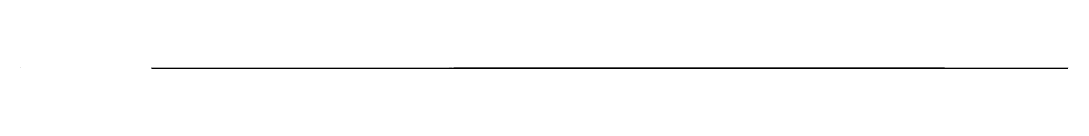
# Model space of a CAD drawing. Header units: metres. Extents: x -1 to 72750024, y 3999 to 4800.
# Drawn here: x 45150003 to 45550024, y 4299 to 4500 of the extents above; entities that cross this region are included whole.
import ezdxf

# ---------------------------------------------------------------- set-up
doc = ezdxf.new("R2010")
doc.units = ezdxf.units.M

msp = doc.modelspace()

# ---------------------------------------------------------------- linework, layer by layer
at = {"color": 7}
for p, q in [((45150003.013, 4500), (45150024.105, 4500)), ((45150003.013, 4500), (45150003.013, 4481.921)), ((45150024.105, 4481.921), (45150003.013, 4481.921)), ((45150006.026, 4493.974), (45150021.092, 4493.974)), ((45150024.105, 4500), (45150024.105, 4481.921)), ((45200000, 4500), (45199998.795, 4500)), ((45200000, 4460), (45199998.795, 4460)), ((45200000, 4420), (45199998.795, 4420)), ((45200000, 4380), (45199998.795, 4380)), ((45200000, 4340), (45199998.795, 4340)), ((45200000, 4300), (45199998.795, 4300)), ((45200000, 4492), (45199999.247, 4492)), ((45200000, 4484), (45199999.247, 4484)), ((45200000, 4476), (45199999.247, 4476)), ((45200000, 4468), (45199999.247, 4468)), ((45200000, 4452), (45199999.247, 4452)), ((45200000, 4444), (45199999.247, 4444)), ((45200000, 4436), (45199999.247, 4436)), ((45200000, 4428), (45199999.247, 4428)), ((45200000, 4412), (45199999.247, 4412)), ((45200000, 4404), (45199999.247, 4404)), ((45200000, 4396), (45199999.247, 4396)), ((45200000, 4388), (45199999.247, 4388)), ((45200000, 4372), (45199999.247, 4372)), ((45200000, 4364), (45199999.247, 4364)), ((45200000, 4356), (45199999.247, 4356)), ((45200000, 4348), (45199999.247, 4348)), ((45200000, 4332), (45199999.247, 4332)), ((45200000, 4324), (45199999.247, 4324)), ((45200000, 4316), (45199999.247, 4316)), ((45200000, 4308), (45199999.247, 4308)), ((45200000, 4300), (45200000, 4500)), ((45200000, 4300), (45550000, 4300)), ((45200000, 4300), (45200000, 4298.795)), ((45210000.001, 4300), (45210000.001, 4299.247)), ((45220000.002, 4300), (45220000.002, 4299.247)), ((45230000.003, 4300), (45230000.003, 4299.247)), ((45240000.003, 4300), (45240000.003, 4299.247)), ((45250000.001, 4300), (45250000.001, 4298.795)), ((45259999.998, 4300), (45259999.998, 4299.247)), ((45269999.996, 4300), (45269999.996, 4299.247)), ((45279999.993, 4300), (45279999.993, 4299.247)), ((45289999.991, 4300), (45289999.991, 4299.247)), ((45300000.002, 4300), (45300000.002, 4298.795)), ((45310000.006, 4300), (45310000.006, 4299.247)), ((45320000.01, 4300), (45320000.01, 4299.247)), ((45330000.015, 4300), (45330000.015, 4299.247)), ((45340000.019, 4300), (45340000.019, 4299.247)), ((45349999.996, 4300), (45349999.996, 4298.795)), ((45360000, 4300), (45360000, 4299.247)), ((45370000.005, 4300), (45370000.005, 4299.247)), ((45380000.009, 4300), (45380000.009, 4299.247)), ((45390000.013, 4300), (45390000.013, 4299.247)), ((45400000.004, 4300), (45400000.004, 4298.795)), ((45410000.008, 4300), (45410000.008, 4299.247)), ((45420000.012, 4300), (45420000.012, 4299.247)), ((45430000.003, 4300), (45430000.003, 4299.247)), ((45439999.994, 4300), (45439999.994, 4299.247)), ((45450000.012, 4300), (45450000.012, 4298.795)), ((45460000.002, 4300), (45460000.002, 4299.247)), ((45469999.993, 4300), (45469999.993, 4299.247)), ((45479999.984, 4300), (45479999.984, 4299.247)), ((45489999.975, 4300), (45489999.975, 4299.247)), ((45499999.992, 4300), (45499999.992, 4298.795)), ((45509999.983, 4300), (45509999.983, 4299.247)), ((45519999.974, 4300), (45519999.974, 4299.247)), ((45529999.964, 4300), (45529999.964, 4299.247)), ((45539999.955, 4300), (45539999.955, 4299.247)), ((45550000, 4300), (45550000, 4298.795)), ((45550003.013, 4500), (45550024.105, 4500)), ((45550003.013, 4500), (45550003.013, 4481.921)), ((45550024.105, 4481.921), (45550003.013, 4481.921)), ((45550006.026, 4493.974), (45550021.092, 4493.974)), ((45550024.105, 4500), (45550024.105, 4481.921))]:
    msp.add_line(p, q, dxfattribs=at)
at = {"color": 4}
for p, q in [((45150006.026, 4489.454), (45150021.092, 4489.454)), ((45229195.561, 4304.401), (45229988.26, 4305.753)), ((45229988.26, 4305.753), (45230464.65, 4307.494)), ((45230464.65, 4307.494), (45230764.6, 4306.486)), ((45230764.6, 4306.486), (45233205.48, 4311.87)), ((45233205.48, 4311.87), (45233400.949, 4310.355)), ((45233400.949, 4310.355), (45234344.301, 4312.406)), ((45234344.301, 4312.406), (45234547.449, 4315.388)), ((45234547.449, 4315.388), (45234864.539, 4314.239)), ((45234864.539, 4314.239), (45234889.871, 4314.13)), ((45234889.871, 4314.13), (45235081.43, 4314.948)), ((45235081.43, 4314.948), (45235877.559, 4314.578)), ((45235877.559, 4314.578), (45236266.879, 4317.194)), ((45236266.879, 4317.194), (45238010.66, 4319.42)), ((45238010.66, 4319.42), (45238144.52, 4318.432)), ((45238144.52, 4318.432), (45238183.699, 4319.833)), ((45238183.699, 4319.833), (45238222.75, 4319.389)), ((45238222.75, 4319.389), (45238364.789, 4319.695)), ((45238364.789, 4319.695), (45238693.691, 4320.383)), ((45238693.691, 4320.383), (45238715.621, 4322.139)), ((45238715.621, 4322.139), (45238910.48, 4320.643)), ((45238910.48, 4320.643), (45239003.801, 4320.396)), ((45239003.801, 4320.396), (45239085.238, 4321.4)), ((45239085.238, 4321.4), (45239292.68, 4318.414)), ((45239292.68, 4318.414), (45239929.77, 4322.246)), ((45239929.77, 4322.246), (45240172.422, 4322.965)), ((45240172.422, 4322.965), (45240190.16, 4322.55)), ((45240190.16, 4322.55), (45240209.141, 4322.698)), ((45240209.141, 4322.698), (45240269.66, 4322.666)), ((45240269.66, 4322.666), (45240316.371, 4322.913)), ((45240316.371, 4322.913), (45240612.82, 4322.888)), ((45240612.82, 4322.888), (45240679.84, 4321.771)), ((45240679.84, 4321.771), (45240705.43, 4323.813)), ((45240705.43, 4323.813), (45241278.391, 4324.939)), ((45241278.391, 4324.939), (45241352.199, 4324.032)), ((45241352.199, 4324.032), (45241782.59, 4325.491)), ((45241782.59, 4325.491), (45242193.41, 4326.611)), ((45242193.41, 4326.611), (45242890.148, 4325.948)), ((45242890.148, 4325.948), (45243457.59, 4327.453)), ((45243457.59, 4327.453), (45243501.559, 4326.61)), ((45243501.559, 4326.61), (45243546.828, 4327.513)), ((45243546.828, 4327.513), (45243648.5, 4327.672)), ((45243648.5, 4327.672), (45243782.02, 4326.754)), ((45243782.02, 4326.754), (45243792.219, 4327.86)), ((45243792.219, 4327.86), (45243826.98, 4328.028)), ((45243826.98, 4328.028), (45243989.512, 4328.221)), ((45243989.512, 4328.221), (45244086.078, 4328.618)), ((45244086.078, 4328.618), (45244295.871, 4328.259)), ((45244295.871, 4328.259), (45244685.422, 4329.865)), ((45244685.422, 4329.865), (45245154.359, 4330.717)), ((45245154.359, 4330.717), (45246476.762, 4333.441)), ((45246476.762, 4333.441), (45247093.379, 4333.226)), ((45247093.379, 4333.226), (45248289.371, 4332.77)), ((45248289.371, 4332.77), (45248340.961, 4331.483)), ((45248340.961, 4331.483), (45248476.059, 4335.146)), ((45248476.059, 4335.146), (45250668.871, 4336.555)), ((45250668.871, 4336.555), (45250696.852, 4338.019)), ((45250696.852, 4338.019), (45251299.66, 4339.665)), ((45251299.66, 4339.665), (45251461.691, 4338.486)), ((45251461.691, 4338.486), (45251659.078, 4339.229)), ((45251659.078, 4339.229), (45251733.051, 4340.969)), ((45251733.051, 4340.969), (45251924.879, 4339.187)), ((45251924.879, 4339.187), (45252030.262, 4339.005)), ((45252030.262, 4339.005), (45252183.66, 4339.176)), ((45252183.66, 4339.176), (45252203.07, 4339.615)), ((45252203.07, 4339.615), (45252691.93, 4340.018)), ((45252691.93, 4340.018), (45252719.219, 4339.79)), ((45252719.219, 4339.79), (45252731.961, 4340.095)), ((45252731.961, 4340.095), (45253218.48, 4339.364)), ((45253218.48, 4339.364), (45253247.68, 4340.821)), ((45253247.68, 4340.821), (45253322.68, 4340.112)), ((45253322.68, 4340.112), (45253911.09, 4341.713)), ((45253911.09, 4341.713), (45254001.969, 4341.307)), ((45254001.969, 4341.307), (45254390.27, 4342.397)), ((45254390.27, 4342.397), (45254435.398, 4342.153)), ((45254435.398, 4342.153), (45254562.301, 4342.484)), ((45254562.301, 4342.484), (45254575.711, 4342.44)), ((45254575.711, 4342.44), (45254644.441, 4342.545)), ((45254644.441, 4342.545), (45254670.59, 4342.87)), ((45254670.59, 4342.87), (45254713.719, 4342.671)), ((45254713.719, 4342.671), (45254989.891, 4342.952)), ((45254989.891, 4342.952), (45255289.762, 4344.048)), ((45255289.762, 4344.048), (45255418.27, 4346.017)), ((45255418.27, 4346.017), (45256039.691, 4343.519)), ((45256039.691, 4343.519), (45256257.898, 4346.671)), ((45256257.898, 4346.671), (45256765.578, 4345.787)), ((45256765.578, 4345.787), (45257257.32, 4347.174)), ((45257257.32, 4347.174), (45257410.75, 4346.237)), ((45257410.75, 4346.237), (45257502.129, 4348.418)), ((45257502.129, 4348.418), (45257605.59, 4346.811)), ((45257605.59, 4346.811), (45257639.91, 4348.003)), ((45257639.91, 4348.003), (45257799.461, 4346.062)), ((45257799.461, 4346.062), (45257875.898, 4345.605)), ((45257875.898, 4345.605), (45258101.43, 4347.415)), ((45258101.43, 4347.415), (45258127.359, 4346.602)), ((45258127.359, 4346.602), (45258131.398, 4347.048)), ((45258131.398, 4347.048), (45258425.148, 4347.49)), ((45258425.148, 4347.49), (45258646.371, 4347.863)), ((45258646.371, 4347.863), (45258646.391, 4348.728)), ((45258646.391, 4348.728), (45258916.801, 4347.577)), ((45258916.801, 4347.577), (45259174.559, 4347.848)), ((45259174.559, 4347.848), (45260034.551, 4349.529)), ((45260034.551, 4349.529), (45260362.422, 4349.623)), ((45260362.422, 4349.623), (45260448.75, 4349.655)), ((45260448.75, 4349.655), (45260537.051, 4348.43)), ((45260537.051, 4348.43), (45262779.898, 4352.751)), ((45262779.898, 4352.751), (45263004.539, 4353.805)), ((45263004.539, 4353.805), (45263113.961, 4351.249)), ((45263113.961, 4351.249), (45263903, 4354.84)), ((45263903, 4354.84), (45264301.941, 4353.95)), ((45264301.941, 4353.95), (45264461.75, 4351.86)), ((45264461.75, 4351.86), (45264525.09, 4354.205)), ((45264525.09, 4354.205), (45264691.121, 4354.656)), ((45264691.121, 4354.656), (45264911.801, 4353.237)), ((45264911.801, 4353.237), (45265368.07, 4351.859)), ((45265368.07, 4351.859), (45265941.656, 4353.203)), ((45265941.656, 4353.203), (45265960.93, 4357.062)), ((45265960.93, 4357.062), (45266253.453, 4357.095)), ((45266253.453, 4357.095), (45266335.82, 4356.878)), ((45266335.82, 4356.878), (45266640.672, 4356.566)), ((45266640.672, 4356.566), (45266831.352, 4359.284)), ((45266831.352, 4359.284), (45266871.422, 4354.913)), ((45266871.422, 4354.913), (45267393.594, 4357.295)), ((45267393.594, 4357.295), (45267989.797, 4357.177)), ((45267989.797, 4357.177), (45268008.422, 4356.714)), ((45268008.422, 4356.714), (45268123.133, 4357.778)), ((45268123.133, 4357.778), (45268749.313, 4359.102)), ((45268749.313, 4359.102), (45269764.063, 4359.532)), ((45269764.063, 4359.532), (45269997.047, 4359.413)), ((45269997.047, 4359.413), (45270002.539, 4361.318)), ((45270002.539, 4361.318), (45270180.047, 4361.062)), ((45270180.047, 4361.062), (45271236.656, 4362.428)), ((45271236.656, 4362.428), (45272715.203, 4362.94)), ((45272715.203, 4362.94), (45273152.672, 4362.834)), ((45273152.672, 4362.834), (45273357.047, 4364.472)), ((45273357.047, 4364.472), (45274074.633, 4364.104)), ((45274074.633, 4364.104), (45275269.758, 4365.185)), ((45275269.758, 4365.185), (45275568.32, 4367.198)), ((45275568.32, 4367.198), (45275596.508, 4363.392)), ((45275596.508, 4363.392), (45275688.297, 4365.545)), ((45275688.297, 4365.545), (45275964.852, 4366.67)), ((45275964.852, 4366.67), (45276293.344, 4366.093)), ((45276293.344, 4366.093), (45276521.727, 4366.331)), ((45276521.727, 4366.331), (45276597.711, 4367.055)), ((45276597.711, 4367.055), (45276673.219, 4367.487)), ((45276673.219, 4367.487), (45276923.898, 4365.535)), ((45276923.898, 4365.535), (45277041.078, 4364.538)), ((45277041.078, 4364.538), (45278619.281, 4370.391)), ((45278619.281, 4370.391), (45278694.68, 4368.727)), ((45278694.68, 4368.727), (45278909.133, 4368.054)), ((45278909.133, 4368.054), (45278990.633, 4368.59)), ((45278990.633, 4368.59), (45279162.328, 4368.757)), ((45279162.328, 4368.757), (45279251.438, 4367.764)), ((45279251.438, 4367.764), (45279522.133, 4369.772)), ((45279522.133, 4369.772), (45279561.211, 4366.701)), ((45279561.211, 4366.701), (45279820.219, 4369.737)), ((45279820.219, 4369.737), (45280761.438, 4371.427)), ((45280761.438, 4371.427), (45281056.203, 4372.028)), ((45281056.203, 4372.028), (45281602.352, 4369.385)), ((45281602.352, 4369.385), (45281610.047, 4370.663)), ((45281610.047, 4370.663), (45282789.344, 4373.218)), ((45282789.344, 4373.218), (45282800.852, 4368.657)), ((45282800.852, 4368.657), (45282870.906, 4370.833)), ((45282870.906, 4370.833), (45283014.219, 4372.431)), ((45283014.219, 4372.431), (45283674.438, 4372.28)), ((45283674.438, 4372.28), (45283837.391, 4373.376)), ((45283837.391, 4373.376), (45283867.297, 4372.854)), ((45283867.297, 4372.854), (45284130.891, 4373.533)), ((45284130.891, 4373.533), (45284305.961, 4372.91)), ((45284305.961, 4372.91), (45284364.953, 4375.042)), ((45284364.953, 4375.042), (45284404.75, 4374.128)), ((45284404.75, 4374.128), (45284518.523, 4372.514)), ((45284518.523, 4372.514), (45284532.93, 4373.385)), ((45284532.93, 4373.385), (45284904.953, 4374.01)), ((45284904.953, 4374.01), (45284983.727, 4374.178)), ((45284983.727, 4374.178), (45285751.438, 4374.658)), ((45285751.438, 4374.658), (45285799.797, 4374.526)), ((45285799.797, 4374.526), (45285837.57, 4374.124)), ((45285837.57, 4374.124), (45285903.391, 4375.09)), ((45285903.391, 4375.09), (45285983.406, 4375.123)), ((45285983.406, 4375.123), (45286183.602, 4375.128)), ((45286183.602, 4375.128), (45286545.273, 4376.554)), ((45286545.273, 4376.554), (45286619.688, 4375.635)), ((45286619.688, 4375.635), (45286675.023, 4376.577)), ((45286675.023, 4376.577), (45287096.82, 4375.875)), ((45287096.82, 4375.875), (45287408.633, 4376.083)), ((45287408.633, 4376.083), (45287592.727, 4376.597)), ((45287592.727, 4376.597), (45287923.406, 4376.943)), ((45287923.406, 4376.943), (45289340.398, 4378.828)), ((45289340.398, 4378.828), (45290573.594, 4380.099)), ((45290573.594, 4380.099), (45290687.359, 4380.716)), ((45290687.359, 4380.716), (45290819.852, 4378.292)), ((45290819.852, 4378.292), (45291086.609, 4380.246)), ((45291086.609, 4380.246), (45291321.039, 4379.017)), ((45291321.039, 4379.017), (45291403.289, 4378.034)), ((45291403.289, 4378.034), (45291627.297, 4380.299)), ((45291627.297, 4380.299), (45292002.398, 4380.76)), ((45292002.398, 4380.76), (45292284.992, 4380.821)), ((45292284.992, 4380.821), (45292346.656, 4380.199)), ((45292346.656, 4380.199), (45292378.953, 4380.822)), ((45292378.953, 4380.822), (45292463.977, 4380.817)), ((45292463.977, 4380.817), (45292486.172, 4380.902)), ((45292486.172, 4380.902), (45292649.133, 4382.679)), ((45292649.133, 4382.679), (45292820.563, 4381.18)), ((45292820.563, 4381.18), (45292965.742, 4381.522)), ((45292965.742, 4381.522), (45293191.117, 4382.282)), ((45293191.117, 4382.282), (45293246.523, 4381.403)), ((45293246.523, 4381.403), (45293781.906, 4381.337)), ((45293781.906, 4381.337), (45294439.203, 4382.849)), ((45294439.203, 4382.849), (45294570.547, 4382.608)), ((45294570.547, 4382.608), (45295137.977, 4383.353)), ((45295137.977, 4383.353), (45295141.047, 4383.382)), ((45295141.047, 4383.382), (45295575.188, 4383.046)), ((45295575.188, 4383.046), (45295714.602, 4384.495)), ((45295714.602, 4384.495), (45295724.289, 4382.69)), ((45295724.289, 4382.69), (45295911.344, 4383.525)), ((45295911.344, 4383.525), (45295912.539, 4382.792)), ((45295912.539, 4382.792), (45296400.32, 4384.464)), ((45296400.32, 4384.464), (45296677.547, 4385.459)), ((45296677.547, 4385.459), (45296695.82, 4384.991)), ((45296695.82, 4384.991), (45296917.32, 4384.603)), ((45296917.32, 4384.603), (45297116.992, 4384.674)), ((45297116.992, 4384.674), (45297212.109, 4385)), ((45297212.109, 4385), (45297557.133, 4384.994)), ((45297557.133, 4384.994), (45297712.25, 4385.351)), ((45297712.25, 4385.351), (45298147.5, 4385.148)), ((45298147.5, 4385.148), (45298231.852, 4386.085)), ((45298231.852, 4386.085), (45298499.93, 4386.194)), ((45298499.93, 4386.194), (45298691.547, 4385.814)), ((45298691.547, 4385.814), (45298797.281, 4387.988)), ((45298797.281, 4387.988), (45298801.297, 4386.253)), ((45298801.297, 4386.253), (45299186.477, 4387.274)), ((45299186.477, 4387.274), (45299291.188, 4386.579)), ((45299291.188, 4386.579), (45299943.828, 4387.729)), ((45299943.828, 4387.729), (45300280.703, 4388.567)), ((45300280.703, 4388.567), (45301147.703, 4388.03)), ((45301147.703, 4388.03), (45301657, 4388.319)), ((45301657, 4388.319), (45301832.898, 4389.187)), ((45301832.898, 4389.187), (45301844.203, 4389.064)), ((45301844.203, 4389.064), (45302240, 4389.5)), ((45302240, 4389.5), (45302340.703, 4390.014)), ((45302340.703, 4390.014), (45303116.898, 4389.229)), ((45303116.898, 4389.229), (45303309.703, 4389.722)), ((45303309.703, 4389.722), (45303849.602, 4391.688)), ((45303849.602, 4391.688), (45303852.703, 4391.372)), ((45303852.703, 4391.372), (45303905, 4390.884)), ((45303905, 4390.884), (45304115.797, 4391.502)), ((45304115.797, 4391.502), (45304171.398, 4391.547)), ((45304171.398, 4391.547), (45304361.898, 4391.072)), ((45304361.898, 4391.072), (45304530, 4393.109)), ((45304530, 4393.109), (45304870.102, 4391.385)), ((45304870.102, 4391.385), (45304967.602, 4392.515)), ((45304967.602, 4392.515), (45305200.297, 4391.621)), ((45305200.297, 4391.621), (45305297.297, 4391.852)), ((45305297.297, 4391.852), (45305997.602, 4393.264)), ((45305997.602, 4393.264), (45306038.398, 4390.953)), ((45306038.398, 4390.953), (45306137.898, 4393.735)), ((45306137.898, 4393.735), (45306663.398, 4393.573)), ((45306663.398, 4393.573), (45307162.898, 4392.895)), ((45307162.898, 4392.895), (45307287.797, 4392.518)), ((45307287.797, 4392.518), (45307481.102, 4394.571)), ((45307481.102, 4394.571), (45307570.797, 4393.393)), ((45307570.797, 4393.393), (45307807.297, 4393.278)), ((45307807.297, 4393.278), (45307815.898, 4393.971)), ((45307815.898, 4393.971), (45307922.102, 4394.005)), ((45307922.102, 4394.005), (45308076.297, 4394.597)), ((45308076.297, 4394.597), (45308080, 4394.249)), ((45308080, 4394.249), (45308166.398, 4394.231)), ((45308166.398, 4394.231), (45308205.5, 4394.471)), ((45308205.5, 4394.471), (45308354.602, 4395.062)), ((45308354.602, 4395.062), (45308482.398, 4394.369)), ((45308482.398, 4394.369), (45308734.602, 4395.499)), ((45308734.602, 4395.499), (45308898.797, 4394.759)), ((45308898.797, 4394.759), (45309494.797, 4395.41)), ((45309494.797, 4395.41), (45309601.102, 4395.322)), ((45309601.102, 4395.322), (45310008.203, 4395.183)), ((45310008.203, 4395.183), (45310303.797, 4395.986)), ((45310303.797, 4395.986), (45310725.398, 4397.136)), ((45310725.398, 4397.136), (45310741.5, 4396.156)), ((45310741.5, 4396.156), (45310860.602, 4397.267)), ((45310860.602, 4397.267), (45310877.102, 4397.718)), ((45310877.102, 4397.718), (45310893.703, 4395.503)), ((45310893.703, 4395.503), (45310952.203, 4397.187)), ((45310952.203, 4397.187), (45311699.102, 4398.558)), ((45311699.102, 4398.558), (45311892.203, 4398.181)), ((45311892.203, 4398.181), (45313189.5, 4398.961)), ((45313189.5, 4398.961), (45313675.703, 4399.882)), ((45313675.703, 4399.882), (45313684.703, 4398.835)), ((45313684.703, 4398.835), (45313689.102, 4398.994)), ((45313689.102, 4398.994), (45314280.297, 4399.557)), ((45314280.297, 4399.557), (45314314.102, 4397.656)), ((45314314.102, 4397.656), (45314558.703, 4397.122)), ((45314558.703, 4397.122), (45315371.602, 4400.328)), ((45315371.602, 4400.328), (45315447.703, 4401.256)), ((45315447.703, 4401.256), (45315634.297, 4401.589)), ((45315634.297, 4401.589), (45315697.797, 4398.249)), ((45315697.797, 4398.249), (45315741.398, 4399.539)), ((45315741.398, 4399.539), (45315964.102, 4400.982)), ((45315964.102, 4400.982), (45316375.703, 4399.638)), ((45316375.703, 4399.638), (45316477.602, 4401.269)), ((45316477.602, 4401.269), (45317444.602, 4402.368)), ((45317444.602, 4402.368), (45317525.297, 4402.335)), ((45317525.297, 4402.335), (45318132.5, 4403.062)), ((45318132.5, 4403.062), (45318373.398, 4401.599)), ((45318373.398, 4401.599), (45318646.5, 4400.842)), ((45318646.5, 4400.842), (45319829.102, 4404.433)), ((45319829.102, 4404.433), (45320275.297, 4404.886)), ((45320275.297, 4404.886), (45320583.102, 4404.183)), ((45320583.102, 4404.183), (45320643, 4404.481)), ((45320643, 4404.481), (45320774.898, 4404.279)), ((45320774.898, 4404.279), (45320811.5, 4404.194)), ((45320811.5, 4404.194), (45320985.5, 4404.329)), ((45320985.5, 4404.329), (45321070.398, 4404.563)), ((45321070.398, 4404.563), (45321140.398, 4404.649)), ((45321140.398, 4404.649), (45321473.398, 4404.635)), ((45321473.398, 4404.635), (45321522.703, 4403.727)), ((45321522.703, 4403.727), (45321559.5, 4405.808)), ((45321559.5, 4405.808), (45321601.797, 4405.051)), ((45321601.797, 4405.051), (45322040.5, 4405.214)), ((45322040.5, 4405.214), (45322058.602, 4406.162)), ((45322058.602, 4406.162), (45322122.898, 4405.083)), ((45322122.898, 4405.083), (45322375.797, 4405.345)), ((45322375.797, 4405.345), (45322619.102, 4405.735)), ((45322619.102, 4405.735), (45322791.898, 4405.97)), ((45322791.898, 4405.97), (45322922.898, 4405.965)), ((45322922.898, 4405.965), (45323097.203, 4405.897)), ((45323097.203, 4405.897), (45323116.703, 4404.576)), ((45323116.703, 4404.576), (45323388.398, 4406.103)), ((45323388.398, 4406.103), (45323815.797, 4406.717)), ((45323815.797, 4406.717), (45323918.5, 4404.785)), ((45323918.5, 4404.785), (45324100, 4406.887)), ((45324100, 4406.887), (45324287.203, 4405.985)), ((45324287.203, 4405.985), (45324468.703, 4407.709)), ((45324468.703, 4407.709), (45325108.5, 4407.563)), ((45325108.5, 4407.563), (45325380, 4407.752)), ((45325380, 4407.752), (45325441, 4406.803)), ((45325441, 4406.803), (45325626.602, 4408.474)), ((45325626.602, 4408.474), (45325865.602, 4408.207)), ((45325865.602, 4408.207), (45326224.398, 4409.324)), ((45326224.398, 4409.324), (45326448.703, 4409.096)), ((45326448.703, 4409.096), (45326590.703, 4408.34)), ((45326590.703, 4408.34), (45326658.203, 4407.817)), ((45326658.203, 4407.817), (45327275.102, 4409.346)), ((45327275.102, 4409.346), (45327906, 4410.322)), ((45327906, 4410.322), (45328877.797, 4409.284)), ((45328877.797, 4409.284), (45329141.5, 4410.692)), ((45329141.5, 4410.692), (45329393, 4410.722)), ((45329393, 4410.722), (45329494.602, 4409.3)), ((45329494.602, 4409.3), (45329519, 4408.492)), ((45329519, 4408.492), (45329671.297, 4411.563)), ((45329671.297, 4411.563), (45330835.297, 4411.551)), ((45330835.297, 4411.551), (45331035.297, 4413.068)), ((45331035.297, 4413.068), (45331178.703, 4411.827)), ((45331178.703, 4411.827), (45331648.594, 4412.007)), ((45331648.594, 4412.007), (45331874.797, 4409.198)), ((45331874.797, 4409.198), (45331900, 4412.567)), ((45331900, 4412.567), (45332153.5, 4411.773)), ((45332153.5, 4411.773), (45332302.5, 4413.565)), ((45332302.5, 4413.565), (45333758.906, 4414.384)), ((45333758.906, 4414.384), (45333874.906, 4413.604)), ((45333874.906, 4413.604), (45333911.406, 4411.787)), ((45333911.406, 4411.787), (45334012.5, 4414.89)), ((45334012.5, 4414.89), (45334087.094, 4414.016)), ((45334087.094, 4414.016), (45335084, 4413.071)), ((45335084, 4413.071), (45336071.203, 4414.723)), ((45336071.203, 4414.723), (45336116.5, 4415.066)), ((45336116.5, 4415.066), (45337801.797, 4417.317)), ((45337801.797, 4417.317), (45337812, 4417.874)), ((45337812, 4417.874), (45337895.297, 4418.144)), ((45337895.297, 4418.144), (45338424.203, 4414.869)), ((45338424.203, 4414.869), (45339841.906, 4419.045)), ((45339841.906, 4419.045), (45343410, 4420.578)), ((45343410, 4420.578), (45344793.594, 4419.577)), ((45344793.594, 4419.577), (45344810.703, 4419.035)), ((45344810.703, 4419.035), (45345216.703, 4423.035)), ((45345216.703, 4423.035), (45346164.203, 4423.661)), ((45346164.203, 4423.661), (45346450.906, 4419.612)), ((45346450.906, 4419.612), (45346481.094, 4423.407)), ((45346481.094, 4423.407), (45346817.906, 4422.181)), ((45346817.906, 4422.181), (45347382, 4421.937)), ((45347382, 4421.937), (45351776.297, 4425.346)), ((45351776.297, 4425.346), (45351797.797, 4425.867)), ((45351797.797, 4425.867), (45353094.094, 4422.255)), ((45353094.094, 4422.255), (45353466.406, 4427.687)), ((45353466.406, 4427.687), (45354093.406, 4428.555)), ((45354093.406, 4428.555), (45354638.594, 4427.797)), ((45354638.594, 4427.797), (45354938.297, 4425.367)), ((45354938.297, 4425.367), (45355129.203, 4429.193)), ((45355129.203, 4429.193), (45356345.406, 4427.253)), ((45356345.406, 4427.253), (45358232.797, 4427.031)), ((45358232.797, 4427.031), (45359153.797, 4430.177)), ((45359153.797, 4430.177), (45360658.797, 4431.531)), ((45360658.797, 4431.531), (45360688.906, 4430.693)), ((45360688.906, 4430.693), (45361188.594, 4431.082)), ((45361188.594, 4431.082), (45361715.5, 4429.885)), ((45361715.5, 4429.885), (45361878.297, 4431.035)), ((45361878.297, 4431.035), (45362063.5, 4431.714)), ((45362063.5, 4431.714), (45362659.297, 4431.368)), ((45362659.297, 4431.368), (45363192.5, 4433.63)), ((45363192.5, 4433.63), (45363542.297, 4432.751)), ((45363542.297, 4432.751), (45363595.203, 4431.003)), ((45363595.203, 4431.003), (45364114.406, 4434.25)), ((45364114.406, 4434.25), (45365893.594, 4432.027)), ((45365893.594, 4432.027), (45366023.906, 4434.278)), ((45366023.906, 4434.278), (45366366, 4434.051)), ((45366366, 4434.051), (45366458, 4433.05)), ((45366458, 4433.05), (45368071.406, 4433.911)), ((45368071.406, 4433.911), (45368578.906, 4434.373)), ((45368578.906, 4434.373), (45369055.594, 4435.231)), ((45369055.594, 4435.231), (45369112, 4436.068)), ((45369112, 4436.068), (45369155.703, 4435.029)), ((45369155.703, 4435.029), (45370784.906, 4435.894)), ((45370784.906, 4435.894), (45371463.594, 4437.76)), ((45371463.594, 4437.76), (45372306.297, 4438.681)), ((45372306.297, 4438.681), (45372658.594, 4438.046)), ((45372658.594, 4438.046), (45375405.5, 4438.027)), ((45375405.5, 4438.027), (45375773, 4437.315)), ((45375773, 4437.315), (45376702.094, 4435.479)), ((45376702.094, 4435.479), (45376738.297, 4440.049)), ((45376738.297, 4440.049), (45377543.203, 4440.493)), ((45377543.203, 4440.493), (45379157.797, 4440.14)), ((45379157.797, 4440.14), (45379957.297, 4441.337)), ((45379957.297, 4441.337), (45379958.5, 4441.743)), ((45379958.5, 4441.743), (45380054.797, 4442.774)), ((45380054.797, 4442.774), (45380184.906, 4441.441)), ((45380184.906, 4441.441), (45380547.094, 4441.679)), ((45380547.094, 4441.679), (45380853.906, 4441.353)), ((45380853.906, 4441.353), (45381171.594, 4441.8)), ((45381171.594, 4441.8), (45382279.094, 4443.307)), ((45382279.094, 4443.307), (45386722.203, 4445.598)), ((45386722.203, 4445.598), (45387585.297, 4446.551)), ((45387585.297, 4446.551), (45389038.094, 4443.713)), ((45389038.094, 4443.713), (45391251.203, 4447.696)), ((45391251.203, 4447.696), (45394445.797, 4449.149)), ((45394445.797, 4449.149), (45394586.5, 4449.962)), ((45394586.5, 4449.962), (45394867.5, 4445.66)), ((45394867.5, 4445.66), (45396546.906, 4450.268)), ((45396546.906, 4450.268), (45399068.203, 4451.698)), ((45399068.203, 4451.698), (45400573.906, 4451.944)), ((45400573.906, 4451.944), (45400757, 4449.802)), ((45400757, 4449.802), (45401158.5, 4453.056)), ((45401158.5, 4453.056), (45401638.094, 4452.137)), ((45401638.094, 4452.137), (45401647.203, 4452.623)), ((45401647.203, 4452.623), (45403020.906, 4453.647)), ((45403020.906, 4453.647), (45403886.406, 4453.681)), ((45403886.406, 4453.681), (45403998.297, 4453.077)), ((45403998.297, 4453.077), (45405579.5, 4452.077)), ((45405579.5, 4452.077), (45405940.406, 4454.026)), ((45405940.406, 4454.026), (45406241.703, 4454.56)), ((45406241.703, 4454.56), (45406519.797, 4453.466)), ((45406519.797, 4453.466), (45406950.094, 4455.732)), ((45406950.094, 4455.732), (45407017.703, 4455.507)), ((45407017.703, 4455.507), (45407498.906, 4454.813)), ((45407498.906, 4454.813), (45407525.594, 4454.707)), ((45407525.594, 4454.707), (45409868.703, 4455.821)), ((45409868.703, 4455.821), (45409908.406, 4455.21)), ((45409908.406, 4455.21), (45410562, 4457.159)), ((45410562, 4457.159), (45411280.5, 4456.429)), ((45411280.5, 4456.429), (45412010.203, 4458.017)), ((45412010.203, 4458.017), (45413927.094, 4458.697)), ((45413927.094, 4458.697), (45413977.703, 4457.641)), ((45413977.703, 4457.641), (45414563.094, 4457.686)), ((45414563.094, 4457.686), (45416374.5, 4459.971)), ((45416374.5, 4459.971), (45416998.094, 4460.082)), ((45416998.094, 4460.082), (45419050.5, 4459.741)), ((45419050.5, 4459.741), (45419720.703, 4461.325)), ((45419720.703, 4461.325), (45420143.094, 4461.655)), ((45420143.094, 4461.655), (45422355.5, 4462.513)), ((45422355.5, 4462.513), (45422913.5, 4461.057)), ((45422913.5, 4461.057), (45423490, 4463.176)), ((45423490, 4463.176), (45424467.906, 4463.134)), ((45424467.906, 4463.134), (45424764.797, 4462.274)), ((45424764.797, 4462.274), (45424766.5, 4463.539)), ((45424766.5, 4463.539), (45424932.094, 4463.648)), ((45424932.094, 4463.648), (45426738.094, 4464.671)), ((45426738.094, 4464.671), (45426930.203, 4464.542)), ((45426930.203, 4464.542), (45427286.594, 4464.633)), ((45427286.594, 4464.633), (45428052.094, 4464.197)), ((45428052.094, 4464.197), (45429057.5, 4465.345)), ((45429057.5, 4465.345), (45429247.5, 4464.471)), ((45429247.5, 4464.471), (45429416.594, 4465.503)), ((45429416.594, 4465.503), (45430074.297, 4466.165)), ((45430074.297, 4466.165), (45430232.703, 4465.817)), ((45430232.703, 4465.817), (45430894.5, 4466.111)), ((45430894.5, 4466.111), (45431072.297, 4465.982)), ((45431072.297, 4465.982), (45431264.094, 4465.729)), ((45431264.094, 4465.729), (45431358.703, 4466.437)), ((45431358.703, 4466.437), (45431380.297, 4464.865)), ((45431380.297, 4464.865), (45432431.094, 4467.074)), ((45432431.094, 4467.074), (45433668.594, 4467.688)), ((45433668.594, 4467.688), (45434265, 4468.116)), ((45434265, 4468.116), (45437324.797, 4468.977)), ((45437324.797, 4468.977), (45437360.906, 4469.765)), ((45437360.906, 4469.765), (45437377.703, 4467.841)), ((45437377.703, 4467.841), (45438292.797, 4467.842)), ((45438292.797, 4467.842), (45439330.203, 4469.275)), ((45439330.203, 4469.275), (45442085.297, 4472.161)), ((45442085.297, 4472.161), (45448239.5, 4472.115)), ((45448239.5, 4472.115), (45448973, 4475.416)), ((45448973, 4475.416), (45457189, 4476.014)), ((45457189, 4476.014), (45457935.906, 4479.359)), ((45457935.906, 4479.359), (45463882.188, 4479.136)), ((45463882.188, 4479.136), (45467235.094, 4481.666)), ((45467235.094, 4481.666), (45467236.406, 4480.974)), ((45467236.406, 4480.974), (45467858.906, 4481.843)), ((45467858.906, 4481.843), (45468153.906, 4483.573)), ((45468153.906, 4483.573), (45468196.406, 4481.74)), ((45468196.406, 4481.74), (45468488.094, 4481.961)), ((45468488.094, 4481.961), (45473888.5, 4483.65)), ((45473888.5, 4483.65), (45478504.906, 4487.628)), ((45478504.906, 4487.628), (45482856, 4486.829)), ((45482856, 4486.829), (45488296.688, 4491.248)), ((45488296.688, 4491.248), (45491967.313, 4490.35)), ((45491967.313, 4490.35), (45496610, 4494.023)), ((45496610, 4494.023), (45499346.313, 4493.427)), ((45499346.313, 4493.427), (45501656.094, 4495.408)), ((45501656.094, 4495.408), (45502593.906, 4495.536)), ((45502593.906, 4495.536), (45502765.906, 4495.242)), ((45550006.026, 4489.454), (45550021.092, 4489.454))]:
    msp.add_line(p, q, dxfattribs=at)

doc.saveas('drawing.dxf')
